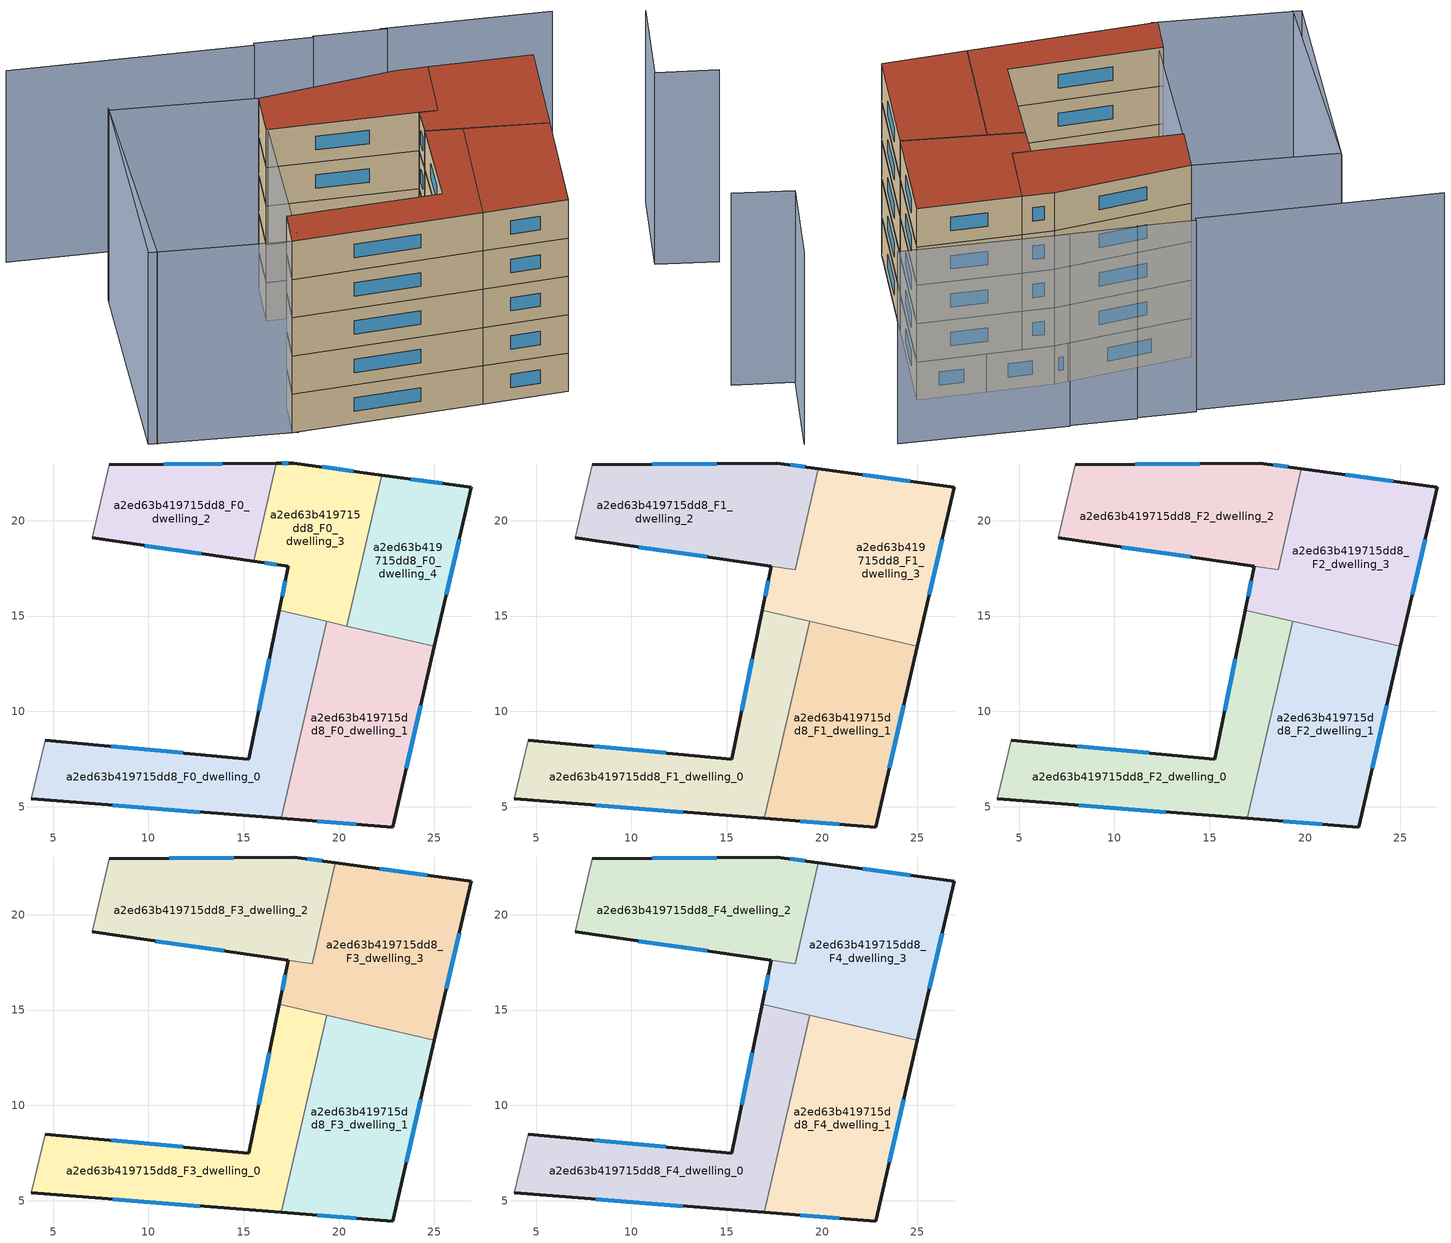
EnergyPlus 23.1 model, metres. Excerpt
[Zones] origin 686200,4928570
a2ed63b419715dd8_F0_dwelling_0
 floor ground (EU_floor_Construction): 19.35,14.71 16.96,4.39 3.86,5.41 4.58,8.49 15.27,7.5 16.85,15.29 z0
 wall outside (EU_wall_Construction): 3.86,5.41 16.96,4.39 / 16.85,15.29 15.27,7.5 4.58,8.49 z0:3
 wall adiabatic (EU_wall_Construction): 4.58,8.49 3.86,5.41 z0:3
 wall to a2ed63b419715dd8_F0_dwelling_1 (EU_wall_Construction): 16.96,4.39 19.35,14.71 z0:3
 wall to a2ed63b419715dd8_F0_dwelling_3 (EU_wall_Construction): 19.35,14.71 16.85,15.29 z0:3
 window (EU_Window_Construction): 8.12,5.07 12.7,4.72 / 11.79,7.82 8.05,8.16 / 16.34,12.76 15.78,10.03 z0.98:2.02
a2ed63b419715dd8_F0_dwelling_1
 floor ground (EU_floor_Construction): 25,13.41 22.81,3.93 16.96,4.39 19.35,14.71 z0
 wall outside (EU_wall_Construction): 16.96,4.39 22.81,3.93 25,13.41 z0:3
 wall to a2ed63b419715dd8_F0_dwelling_4 (EU_wall_Construction): 25,13.41 20.41,14.47 z0:3
 wall to a2ed63b419715dd8_F0_dwelling_3 (EU_wall_Construction): 20.41,14.47 19.35,14.71 z0:3
 window (EU_Window_Construction): 23.52,7.02 24.29,10.33 / 18.86,4.24 20.91,4.08 z0.98:2.02
a2ed63b419715dd8_F0_dwelling_2
 floor ground (EU_floor_Construction): 16.71,23.02 15.52,17.88 7.05,19.09 7.95,22.93 z0
 wall outside (EU_wall_Construction): 7.05,19.09 15.52,17.88 / 16.71,23.02 7.95,22.93 z0:3
 wall to a2ed63b419715dd8_F0_dwelling_3 (EU_wall_Construction): 15.52,17.88 16.71,23.02 z0:3
 wall adiabatic (EU_wall_Construction): 7.95,22.93 7.05,19.09 z0:3
 window (EU_Window_Construction): 9.8,18.7 12.76,18.27 / 13.86,22.99 10.8,22.96 z0.98:2.02
a2ed63b419715dd8_F0_dwelling_3
 floor ground (EU_floor_Construction): 22.24,22.39 20.41,14.47 16.85,15.29 17.33,17.62 15.52,17.88 16.71,23.02 17.63,23.03 z0
 wall outside (EU_wall_Construction): 22.24,22.39 17.63,23.03 16.71,23.02 / 15.52,17.88 17.33,17.62 16.85,15.29 z0:3
 wall to a2ed63b419715dd8_F0_dwelling_4 (EU_wall_Construction): 20.41,14.47 22.24,22.39 z0:3
 window (EU_Window_Construction): 20.74,22.6 19.13,22.82 / 17.17,16.86 17.01,16.05 / 16.11,17.79 16.74,17.7 / 17.33,23.02 17.01,23.02 z0.98:2.02
a2ed63b419715dd8_F0_dwelling_4
 floor ground (EU_floor_Construction): 26.93,21.74 25,13.41 20.41,14.47 22.24,22.39 z0
 wall outside (EU_wall_Construction): 25,13.41 26.93,21.74 22.24,22.39 z0:3
 window (EU_Window_Construction): 25.4,21.95 23.77,22.18 / 25.63,16.12 26.3,19.03 z0.98:2.02
a2ed63b419715dd8_F1_dwelling_0
 floor to a2ed63b419715dd8_F0_dwelling_0 (EU_floor_Construction): 19.35,14.71 16.96,4.39 3.86,5.41 4.58,8.49 15.27,7.5 16.85,15.29 z3
 wall outside (EU_wall_Construction): 3.86,5.41 16.96,4.39 / 16.85,15.29 15.27,7.5 4.58,8.49 z3:6
 wall adiabatic (EU_wall_Construction): 4.58,8.49 3.86,5.41 z3:6
 wall to a2ed63b419715dd8_F1_dwelling_1 (EU_wall_Construction): 16.96,4.39 19.35,14.71 z3:6
 wall to a2ed63b419715dd8_F1_dwelling_3 (EU_wall_Construction): 19.35,14.71 16.85,15.29 z3:6
 window (EU_Window_Construction): 8.12,5.07 12.7,4.72 / 11.79,7.82 8.05,8.16 / 16.34,12.76 15.78,10.03 z3.98:5.02
a2ed63b419715dd8_F1_dwelling_1
 floor to a2ed63b419715dd8_F0_dwelling_1 (EU_floor_Construction): 25,13.41 22.81,3.93 16.96,4.39 19.35,14.71 z3
 wall outside (EU_wall_Construction): 16.96,4.39 22.81,3.93 25,13.41 z3:6
 wall to a2ed63b419715dd8_F1_dwelling_3 (EU_wall_Construction): 25,13.41 19.35,14.71 z3:6
 window (EU_Window_Construction): 23.52,7.02 24.29,10.33 / 18.86,4.24 20.91,4.08 z3.98:5.02
a2ed63b419715dd8_F1_dwelling_2
 floor to a2ed63b419715dd8_F0_dwelling_2 (EU_floor_Construction): 16.71,23.02 15.52,17.88 7.05,19.09 7.95,22.93 z3
 floor to a2ed63b419715dd8_F0_dwelling_3 (EU_floor_Construction): 19.81,22.72 18.58,17.43 15.52,17.88 16.71,23.02 17.63,23.03 z3
 wall outside (EU_wall_Construction): 7.05,19.09 17.32,17.62 / 19.81,22.72 17.63,23.03 7.95,22.93 z3:6
 wall adiabatic (EU_wall_Construction): 7.95,22.93 7.05,19.09 z3:6
 wall to a2ed63b419715dd8_F1_dwelling_3 (EU_wall_Construction): 17.33,17.62 18.58,17.43 / 18.58,17.44 19.81,22.72 z3:6
 window (EU_Window_Construction): 10.39,18.61 13.98,18.1 / 14.48,23 11.1,22.96 / 19.1,22.82 18.34,22.93 z3.98:5.02
a2ed63b419715dd8_F1_dwelling_3
 floor to a2ed63b419715dd8_F0_dwelling_3 (EU_floor_Construction): 22.24,22.39 20.41,14.47 16.85,15.29 17.33,17.62 18.58,17.43 19.81,22.72 z3
 floor to a2ed63b419715dd8_F0_dwelling_4 (EU_floor_Construction): 26.93,21.74 25,13.41 20.41,14.47 22.24,22.39 z3
 wall outside (EU_wall_Construction): 25,13.41 26.93,21.74 19.81,22.72 / 17.33,17.62 16.85,15.29 z3:6
 window (EU_Window_Construction): 24.61,22.06 22.12,22.41 / 25.63,16.12 26.3,19.03 / 17.17,16.86 17.01,16.05 z3.98:5.02
a2ed63b419715dd8_F2_dwelling_0
 floor to a2ed63b419715dd8_F1_dwelling_0 (EU_floor_Construction): 19.35,14.71 16.96,4.39 3.86,5.41 4.58,8.49 15.27,7.5 16.85,15.29 z6
 wall outside (EU_wall_Construction): 3.86,5.41 16.96,4.39 / 16.85,15.29 15.27,7.5 4.58,8.49 z6:9
 wall adiabatic (EU_wall_Construction): 4.58,8.49 3.86,5.41 z6:9
 wall to a2ed63b419715dd8_F2_dwelling_1 (EU_wall_Construction): 16.96,4.39 19.35,14.71 z6:9
 wall to a2ed63b419715dd8_F2_dwelling_3 (EU_wall_Construction): 19.35,14.71 16.85,15.29 z6:9
 window (EU_Window_Construction): 8.12,5.07 12.7,4.72 / 11.79,7.82 8.05,8.16 / 16.34,12.76 15.78,10.03 z6.98:8.02
a2ed63b419715dd8_F2_dwelling_1
 floor to a2ed63b419715dd8_F1_dwelling_1 (EU_floor_Construction): 25,13.41 22.81,3.93 16.96,4.39 19.35,14.71 z6
 wall outside (EU_wall_Construction): 16.96,4.39 22.81,3.93 25,13.41 z6:9
 wall to a2ed63b419715dd8_F2_dwelling_3 (EU_wall_Construction): 25,13.41 19.35,14.71 z6:9
 window (EU_Window_Construction): 23.52,7.02 24.29,10.33 / 18.86,4.24 20.91,4.08 z6.98:8.02
a2ed63b419715dd8_F2_dwelling_2
 floor to a2ed63b419715dd8_F1_dwelling_2 (EU_floor_Construction): 19.81,22.72 18.58,17.43 7.05,19.09 7.95,22.93 17.63,23.03 z6
 wall outside (EU_wall_Construction): 7.05,19.09 17.32,17.62 / 19.81,22.72 17.63,23.03 7.95,22.93 z6:9
 wall adiabatic (EU_wall_Construction): 7.95,22.93 7.05,19.09 z6:9
 wall to a2ed63b419715dd8_F2_dwelling_3 (EU_wall_Construction): 17.33,17.62 18.58,17.43 / 18.58,17.44 19.81,22.72 z6:9
 window (EU_Window_Construction): 10.39,18.61 13.98,18.1 / 14.48,23 11.1,22.96 / 19.1,22.82 18.34,22.93 z6.98:8.02
a2ed63b419715dd8_F2_dwelling_3
 floor to a2ed63b419715dd8_F1_dwelling_3 (EU_floor_Construction): 26.93,21.74 25,13.41 16.85,15.29 17.33,17.62 18.58,17.43 19.81,22.72 z6
 wall outside (EU_wall_Construction): 25,13.41 26.93,21.74 19.81,22.72 / 17.33,17.62 16.85,15.29 z6:9
 window (EU_Window_Construction): 24.61,22.06 22.12,22.41 / 25.63,16.12 26.3,19.03 / 17.17,16.86 17.01,16.05 z6.98:8.02
a2ed63b419715dd8_F3_dwelling_0
 floor to a2ed63b419715dd8_F2_dwelling_0 (EU_floor_Construction): 19.35,14.71 16.96,4.39 3.86,5.41 4.58,8.49 15.27,7.5 16.85,15.29 z9
 wall outside (EU_wall_Construction): 3.86,5.41 16.96,4.39 / 16.85,15.29 15.27,7.5 4.58,8.49 z9:12
 wall adiabatic (EU_wall_Construction): 4.58,8.49 3.86,5.41 z9:12
 wall to a2ed63b419715dd8_F3_dwelling_1 (EU_wall_Construction): 16.96,4.39 19.35,14.71 z9:12
 wall to a2ed63b419715dd8_F3_dwelling_3 (EU_wall_Construction): 19.35,14.71 16.85,15.29 z9:12
 window (EU_Window_Construction): 8.12,5.07 12.7,4.72 / 11.79,7.82 8.05,8.16 / 16.34,12.76 15.78,10.03 z9.98:11.02
a2ed63b419715dd8_F3_dwelling_1
 floor to a2ed63b419715dd8_F2_dwelling_1 (EU_floor_Construction): 25,13.41 22.81,3.93 16.96,4.39 19.35,14.71 z9
 wall outside (EU_wall_Construction): 16.96,4.39 22.81,3.93 25,13.41 z9:12
 wall to a2ed63b419715dd8_F3_dwelling_3 (EU_wall_Construction): 25,13.41 19.35,14.71 z9:12
 window (EU_Window_Construction): 23.52,7.02 24.29,10.33 / 18.86,4.24 20.91,4.08 z9.98:11.02
a2ed63b419715dd8_F3_dwelling_2
 floor to a2ed63b419715dd8_F2_dwelling_2 (EU_floor_Construction): 19.81,22.72 18.58,17.43 7.05,19.09 7.95,22.93 17.63,23.03 z9
 wall outside (EU_wall_Construction): 7.05,19.09 17.32,17.62 / 19.81,22.72 17.63,23.03 7.95,22.93 z9:12
 wall adiabatic (EU_wall_Construction): 7.95,22.93 7.05,19.09 z9:12
 wall to a2ed63b419715dd8_F3_dwelling_3 (EU_wall_Construction): 17.33,17.62 18.58,17.43 / 18.58,17.44 19.81,22.72 z9:12
 window (EU_Window_Construction): 10.39,18.61 13.98,18.1 / 14.48,23 11.1,22.96 / 19.1,22.82 18.34,22.93 z9.98:11.02
a2ed63b419715dd8_F3_dwelling_3
 floor to a2ed63b419715dd8_F2_dwelling_3 (EU_floor_Construction): 26.93,21.74 25,13.41 16.85,15.29 17.33,17.62 18.58,17.43 19.81,22.72 z9
 wall outside (EU_wall_Construction): 25,13.41 26.93,21.74 19.81,22.72 / 17.33,17.62 16.85,15.29 z9:12
 window (EU_Window_Construction): 24.61,22.06 22.12,22.41 / 25.63,16.12 26.3,19.03 / 17.17,16.86 17.01,16.05 z9.98:11.02
a2ed63b419715dd8_F4_dwelling_0
 floor to a2ed63b419715dd8_F3_dwelling_0 (EU_floor_Construction): 19.35,14.71 16.96,4.39 3.86,5.41 4.58,8.49 15.27,7.5 16.85,15.29 z12
 wall outside (EU_wall_Construction): 3.86,5.41 16.96,4.39 / 16.85,15.29 15.27,7.5 4.58,8.49 z12:15
 wall adiabatic (EU_wall_Construction): 4.58,8.49 3.86,5.41 z12:15
 wall to a2ed63b419715dd8_F4_dwelling_1 (EU_wall_Construction): 16.96,4.39 19.35,14.71 z12:15
 wall to a2ed63b419715dd8_F4_dwelling_3 (EU_wall_Construction): 19.35,14.71 16.85,15.29 z12:15
 window (EU_Window_Construction): 8.12,5.07 12.7,4.72 / 11.79,7.82 8.05,8.16 / 16.34,12.76 15.78,10.03 z12.98:14.02
 roof outside (EU_roof_Construction): 16.96,4.39 19.35,14.71 16.85,15.29 15.27,7.5 4.58,8.49 3.86,5.41 z15
a2ed63b419715dd8_F4_dwelling_1
 floor to a2ed63b419715dd8_F3_dwelling_1 (EU_floor_Construction): 25,13.41 22.81,3.93 16.96,4.39 19.35,14.71 z12
 wall outside (EU_wall_Construction): 16.96,4.39 22.81,3.93 25,13.41 z12:15
 wall to a2ed63b419715dd8_F4_dwelling_3 (EU_wall_Construction): 25,13.41 19.35,14.71 z12:15
 window (EU_Window_Construction): 23.52,7.02 24.29,10.33 / 18.86,4.24 20.91,4.08 z12.98:14.02
 roof outside (EU_roof_Construction): 22.81,3.93 25,13.41 19.35,14.71 16.96,4.39 z15
a2ed63b419715dd8_F4_dwelling_2
 floor to a2ed63b419715dd8_F3_dwelling_2 (EU_floor_Construction): 19.81,22.72 18.58,17.43 7.05,19.09 7.95,22.93 17.63,23.03 z12
 wall outside (EU_wall_Construction): 7.05,19.09 17.32,17.62 / 19.81,22.72 17.63,23.03 7.95,22.93 z12:15
 wall adiabatic (EU_wall_Construction): 7.95,22.93 7.05,19.09 z12:15
 wall to a2ed63b419715dd8_F4_dwelling_3 (EU_wall_Construction): 17.33,17.62 18.58,17.43 / 18.58,17.44 19.81,22.72 z12:15
 window (EU_Window_Construction): 10.39,18.61 13.98,18.1 / 14.48,23 11.1,22.96 / 19.1,22.82 18.34,22.93 z12.98:14.02
 roof outside (EU_roof_Construction): 18.58,17.43 19.81,22.72 17.63,23.03 7.95,22.93 7.05,19.09 z15
a2ed63b419715dd8_F4_dwelling_3
 floor to a2ed63b419715dd8_F3_dwelling_3 (EU_floor_Construction): 26.93,21.74 25,13.41 16.85,15.29 17.33,17.62 18.58,17.43 19.81,22.72 z12
 wall outside (EU_wall_Construction): 25,13.41 26.93,21.74 19.81,22.72 / 17.33,17.62 16.85,15.29 z12:15
 window (EU_Window_Construction): 24.61,22.06 22.12,22.41 / 25.63,16.12 26.3,19.03 / 17.17,16.86 17.01,16.05 z12.98:14.02
 roof outside (EU_roof_Construction): 25,13.41 26.93,21.74 19.81,22.72 18.58,17.43 17.33,17.62 16.85,15.29 z15
shading: 37.82,15.69 33.7,16.86 / 33.7,16.86 35.82,24.33 / -1.87,25.21 -5.07,7.15 / 18.94,28.15 13.97,28.94 / 13.98,28.87 10.01,29.53 / 29.96,26.38 18.51,28.28 / 9.96,29.24 -6.59,31.99 / -1.91,25 7.95,22.94 / 7.95,22.94 4.27,5.32 / 4.27,5.32 -5.59,7.38 / -5.59,7.38 -1.91,25 z0:15
[Building]
EU S2 Campaign: North Axis=0; Terrain=City; Solar Distribution=FullExterior
[Site:Location]
Bologna: Latitude=44.5; Longitude=11.25; Time Zone=1; Elevation=37
[SizingPeriod:WeatherFileDays]
AnnualSizingPeriod: Begin Month=1; Begin Day of Month=1; End Month=12; End Day of Month=31; Day of Week for Start Day=Monday; Use Weather File Daylight Saving Period=No; Use Weather File Rain and Snow Indicators=No
[MATERIAL]
EU_InternalMass_Material: Roughness=MediumRough; Thickness=0.1; Conductivity=1; Density=1800; Specific Heat=900; Thermal Absorptance=0.9; Solar Absorptance=0.7; Visible Absorptance=0.7
[MATERIAL:NOMASS] Roughness=MediumRough; Thermal Absorptance=0.9; Solar Absorptance=0.7; Visible Absorptance=0.7
Name | Thermal Resistance
EU_wall_NoMass | 0.905828
EU_roof_NoMass | 0.37593
EU_floor_NoMass | 0.67114
[WINDOWMATERIAL:SIMPLEGLAZINGSYSTEM]
EU_Window_SimpleGlazing: UFactor=4.52486; Solar Heat Gain Coefficient=0.85; Visible Transmittance=0.85
[CONSTRUCTION]
EU_wall_Construction: EU_wall_NoMass
EU_roof_Construction: EU_roof_NoMass
EU_floor_Construction: EU_floor_NoMass
EU_Window_Construction: EU_Window_SimpleGlazing
EU_InternalMass_Construction: EU_InternalMass_Material
[ZONE] Type=1; Multiplier=1; Ceiling Height=autocalculate; Floor Area=autocalculate; Part of Total Floor Area=Yes
Name | Volume
a2ed63b419715dd8_F0_dwelling_0; a2ed63b419715dd8_F1_dwelling_0; a2ed63b419715dd8_F2_dwelling_0; a2ed63b419715dd8_F3_dwelling_0; a2ed63b419715dd8_F4_dwelling_0 | 176.773
a2ed63b419715dd8_F0_dwelling_1; a2ed63b419715dd8_F1_dwelling_1; a2ed63b419715dd8_F2_dwelling_1; a2ed63b419715dd8_F3_dwelling_1; a2ed63b419715dd8_F4_dwelling_1 | 176.769
a2ed63b419715dd8_F0_dwelling_2 | 117.861
a2ed63b419715dd8_F1_dwelling_2; a2ed63b419715dd8_F2_dwelling_2; a2ed63b419715dd8_F3_dwelling_2; a2ed63b419715dd8_F4_dwelling_2 | 167.833
a2ed63b419715dd8_F0_dwelling_3 | 117.869
a2ed63b419715dd8_F1_dwelling_3; a2ed63b419715dd8_F2_dwelling_3; a2ed63b419715dd8_F3_dwelling_3; a2ed63b419715dd8_F4_dwelling_3 | 185.754
a2ed63b419715dd8_F0_dwelling_4 | 117.848
[INTERNALMASS] Construction=EU_InternalMass_Construction
Name | Zone or ZoneList | Surface Area
a2ed63b419715dd8_F0_dwelling_0_EU_InternalMass | a2ed63b419715dd8_F0_dwelling_0 | 58.9247
a2ed63b419715dd8_F0_dwelling_1_EU_InternalMass | a2ed63b419715dd8_F0_dwelling_1 | 58.9228
a2ed63b419715dd8_F0_dwelling_2_EU_InternalMass | a2ed63b419715dd8_F0_dwelling_2 | 39.2872
a2ed63b419715dd8_F0_dwelling_3_EU_InternalMass | a2ed63b419715dd8_F0_dwelling_3 | 39.2894
a2ed63b419715dd8_F0_dwelling_4_EU_InternalMass | a2ed63b419715dd8_F0_dwelling_4 | 39.2824
a2ed63b419715dd8_F1_dwelling_0_EU_InternalMass | a2ed63b419715dd8_F1_dwelling_0 | 58.9247
a2ed63b419715dd8_F1_dwelling_1_EU_InternalMass | a2ed63b419715dd8_F1_dwelling_1 | 58.9228
a2ed63b419715dd8_F1_dwelling_2_EU_InternalMass | a2ed63b419715dd8_F1_dwelling_2 | 55.9428
a2ed63b419715dd8_F1_dwelling_3_EU_InternalMass | a2ed63b419715dd8_F1_dwelling_3 | 61.9161
a2ed63b419715dd8_F2_dwelling_0_EU_InternalMass | a2ed63b419715dd8_F2_dwelling_0 | 58.9247
a2ed63b419715dd8_F2_dwelling_1_EU_InternalMass | a2ed63b419715dd8_F2_dwelling_1 | 58.9228
a2ed63b419715dd8_F2_dwelling_2_EU_InternalMass | a2ed63b419715dd8_F2_dwelling_2 | 55.9428
a2ed63b419715dd8_F2_dwelling_3_EU_InternalMass | a2ed63b419715dd8_F2_dwelling_3 | 61.9161
a2ed63b419715dd8_F3_dwelling_0_EU_InternalMass | a2ed63b419715dd8_F3_dwelling_0 | 58.9247
a2ed63b419715dd8_F3_dwelling_1_EU_InternalMass | a2ed63b419715dd8_F3_dwelling_1 | 58.9228
a2ed63b419715dd8_F3_dwelling_2_EU_InternalMass | a2ed63b419715dd8_F3_dwelling_2 | 55.9428
a2ed63b419715dd8_F3_dwelling_3_EU_InternalMass | a2ed63b419715dd8_F3_dwelling_3 | 61.9161
a2ed63b419715dd8_F4_dwelling_0_EU_InternalMass | a2ed63b419715dd8_F4_dwelling_0 | 58.9247
a2ed63b419715dd8_F4_dwelling_1_EU_InternalMass | a2ed63b419715dd8_F4_dwelling_1 | 58.9228
a2ed63b419715dd8_F4_dwelling_2_EU_InternalMass | a2ed63b419715dd8_F4_dwelling_2 | 55.9428
a2ed63b419715dd8_F4_dwelling_3_EU_InternalMass | a2ed63b419715dd8_F4_dwelling_3 | 61.9161
[OTHEREQUIPMENT] Fuel Type=Electricity; Design Level Calculation Method=Watts/Area; Power per Zone Floor Area=1; Fraction Latent=0; Fraction Radiant=0; Fraction Lost=0; Carbon Dioxide Generation Rate=0; EndUse Subcategory=EU_Step8_InternalGains
Name | Zone or ZoneList or Space or SpaceList | Schedule
EU_Step8_InternalGain_a2ed63b419715dd8_F0_dwelling_0_f000 | a2ed63b419715dd8_F0_dwelling_0 | EU_Step8_GainSchedule_a2ed63b419715dd8_F0_dwelling_0_f000
EU_Step8_InternalGain_a2ed63b419715dd8_F0_dwelling_1_f000 | a2ed63b419715dd8_F0_dwelling_1 | EU_Step8_GainSchedule_a2ed63b419715dd8_F0_dwelling_1_f000
EU_Step8_InternalGain_a2ed63b419715dd8_F0_dwelling_2_f000 | a2ed63b419715dd8_F0_dwelling_2 | EU_Step8_GainSchedule_a2ed63b419715dd8_F0_dwelling_2_f000
EU_Step8_InternalGain_a2ed63b419715dd8_F0_dwelling_3_f000 | a2ed63b419715dd8_F0_dwelling_3 | EU_Step8_GainSchedule_a2ed63b419715dd8_F0_dwelling_3_f000
EU_Step8_InternalGain_a2ed63b419715dd8_F0_dwelling_4_f000 | a2ed63b419715dd8_F0_dwelling_4 | EU_Step8_GainSchedule_a2ed63b419715dd8_F0_dwelling_4_f000
EU_Step8_InternalGain_a2ed63b419715dd8_F1_dwelling_0_f000 | a2ed63b419715dd8_F1_dwelling_0 | EU_Step8_GainSchedule_a2ed63b419715dd8_F1_dwelling_0_f000
EU_Step8_InternalGain_a2ed63b419715dd8_F1_dwelling_1_f000 | a2ed63b419715dd8_F1_dwelling_1 | EU_Step8_GainSchedule_a2ed63b419715dd8_F1_dwelling_1_f000
EU_Step8_InternalGain_a2ed63b419715dd8_F1_dwelling_2_f000 | a2ed63b419715dd8_F1_dwelling_2 | EU_Step8_GainSchedule_a2ed63b419715dd8_F1_dwelling_2_f000
EU_Step8_InternalGain_a2ed63b419715dd8_F1_dwelling_3_f000 | a2ed63b419715dd8_F1_dwelling_3 | EU_Step8_GainSchedule_a2ed63b419715dd8_F1_dwelling_3_f000
EU_Step8_InternalGain_a2ed63b419715dd8_F2_dwelling_0_f000 | a2ed63b419715dd8_F2_dwelling_0 | EU_Step8_GainSchedule_a2ed63b419715dd8_F2_dwelling_0_f000
EU_Step8_InternalGain_a2ed63b419715dd8_F2_dwelling_1_f000 | a2ed63b419715dd8_F2_dwelling_1 | EU_Step8_GainSchedule_a2ed63b419715dd8_F2_dwelling_1_f000
EU_Step8_InternalGain_a2ed63b419715dd8_F2_dwelling_2_f000 | a2ed63b419715dd8_F2_dwelling_2 | EU_Step8_GainSchedule_a2ed63b419715dd8_F2_dwelling_2_f000
EU_Step8_InternalGain_a2ed63b419715dd8_F2_dwelling_3_f000 | a2ed63b419715dd8_F2_dwelling_3 | EU_Step8_GainSchedule_a2ed63b419715dd8_F2_dwelling_3_f000
EU_Step8_InternalGain_a2ed63b419715dd8_F3_dwelling_0_f000 | a2ed63b419715dd8_F3_dwelling_0 | EU_Step8_GainSchedule_a2ed63b419715dd8_F3_dwelling_0_f000
EU_Step8_InternalGain_a2ed63b419715dd8_F3_dwelling_1_f000 | a2ed63b419715dd8_F3_dwelling_1 | EU_Step8_GainSchedule_a2ed63b419715dd8_F3_dwelling_1_f000
EU_Step8_InternalGain_a2ed63b419715dd8_F3_dwelling_2_f000 | a2ed63b419715dd8_F3_dwelling_2 | EU_Step8_GainSchedule_a2ed63b419715dd8_F3_dwelling_2_f000
EU_Step8_InternalGain_a2ed63b419715dd8_F3_dwelling_3_f000 | a2ed63b419715dd8_F3_dwelling_3 | EU_Step8_GainSchedule_a2ed63b419715dd8_F3_dwelling_3_f000
EU_Step8_InternalGain_a2ed63b419715dd8_F4_dwelling_0_f000 | a2ed63b419715dd8_F4_dwelling_0 | EU_Step8_GainSchedule_a2ed63b419715dd8_F4_dwelling_0_f000
EU_Step8_InternalGain_a2ed63b419715dd8_F4_dwelling_1_f000 | a2ed63b419715dd8_F4_dwelling_1 | EU_Step8_GainSchedule_a2ed63b419715dd8_F4_dwelling_1_f000
EU_Step8_InternalGain_a2ed63b419715dd8_F4_dwelling_2_f000 | a2ed63b419715dd8_F4_dwelling_2 | EU_Step8_GainSchedule_a2ed63b419715dd8_F4_dwelling_2_f000
EU_Step8_InternalGain_a2ed63b419715dd8_F4_dwelling_3_f000 | a2ed63b419715dd8_F4_dwelling_3 | EU_Step8_GainSchedule_a2ed63b419715dd8_F4_dwelling_3_f000
[ZONEVENTILATION:DESIGNFLOWRATE] Schedule=EU_AlwaysOn; Design Flow Rate Calculation Method=AirChanges/Hour; Air Changes per Hour=0.73129; Ventilation Type=Natural; Fan Pressure Rise=0; Fan Total Efficiency=1; Constant Term Coefficient=1; Temperature Term Coefficient=0; Velocity Term Coefficient=0; Velocity Squared Term Coefficient=0; Minimum Indoor Temperature=-100; Maximum Indoor Temperature=100; Delta Temperature=-100; Minimum Outdoor Temperature=-100; Maximum Outdoor Temperature=100; Maximum Wind Speed=40
Name | Zone or ZoneList or Space or SpaceList
EU_ConstantAir_a2ed63b419715dd8_F0_dwelling_0 | a2ed63b419715dd8_F0_dwelling_0
EU_ConstantAir_a2ed63b419715dd8_F0_dwelling_1 | a2ed63b419715dd8_F0_dwelling_1
EU_ConstantAir_a2ed63b419715dd8_F0_dwelling_2 | a2ed63b419715dd8_F0_dwelling_2
EU_ConstantAir_a2ed63b419715dd8_F0_dwelling_3 | a2ed63b419715dd8_F0_dwelling_3
EU_ConstantAir_a2ed63b419715dd8_F0_dwelling_4 | a2ed63b419715dd8_F0_dwelling_4
EU_ConstantAir_a2ed63b419715dd8_F1_dwelling_0 | a2ed63b419715dd8_F1_dwelling_0
EU_ConstantAir_a2ed63b419715dd8_F1_dwelling_1 | a2ed63b419715dd8_F1_dwelling_1
EU_ConstantAir_a2ed63b419715dd8_F1_dwelling_2 | a2ed63b419715dd8_F1_dwelling_2
EU_ConstantAir_a2ed63b419715dd8_F1_dwelling_3 | a2ed63b419715dd8_F1_dwelling_3
EU_ConstantAir_a2ed63b419715dd8_F2_dwelling_0 | a2ed63b419715dd8_F2_dwelling_0
EU_ConstantAir_a2ed63b419715dd8_F2_dwelling_1 | a2ed63b419715dd8_F2_dwelling_1
EU_ConstantAir_a2ed63b419715dd8_F2_dwelling_2 | a2ed63b419715dd8_F2_dwelling_2
EU_ConstantAir_a2ed63b419715dd8_F2_dwelling_3 | a2ed63b419715dd8_F2_dwelling_3
EU_ConstantAir_a2ed63b419715dd8_F3_dwelling_0 | a2ed63b419715dd8_F3_dwelling_0
EU_ConstantAir_a2ed63b419715dd8_F3_dwelling_1 | a2ed63b419715dd8_F3_dwelling_1
EU_ConstantAir_a2ed63b419715dd8_F3_dwelling_2 | a2ed63b419715dd8_F3_dwelling_2
EU_ConstantAir_a2ed63b419715dd8_F3_dwelling_3 | a2ed63b419715dd8_F3_dwelling_3
EU_ConstantAir_a2ed63b419715dd8_F4_dwelling_0 | a2ed63b419715dd8_F4_dwelling_0
EU_ConstantAir_a2ed63b419715dd8_F4_dwelling_1 | a2ed63b419715dd8_F4_dwelling_1
EU_ConstantAir_a2ed63b419715dd8_F4_dwelling_2 | a2ed63b419715dd8_F4_dwelling_2
EU_ConstantAir_a2ed63b419715dd8_F4_dwelling_3 | a2ed63b419715dd8_F4_dwelling_3
[HVACTEMPLATE:THERMOSTAT] Constant Heating Setpoint=20; Constant Cooling Setpoint=50
EU_HeatOnly_a2ed63b419715dd8_F0_dwelling_0; EU_HeatOnly_a2ed63b419715dd8_F0_dwelling_1; EU_HeatOnly_a2ed63b419715dd8_F0_dwelling_2; EU_HeatOnly_a2ed63b419715dd8_F0_dwelling_3; EU_HeatOnly_a2ed63b419715dd8_F0_dwelling_4; EU_HeatOnly_a2ed63b419715dd8_F1_dwelling_0; EU_HeatOnly_a2ed63b419715dd8_F1_dwelling_1; EU_HeatOnly_a2ed63b419715dd8_F1_dwelling_2; EU_HeatOnly_a2ed63b419715dd8_F1_dwelling_3; EU_HeatOnly_a2ed63b419715dd8_F2_dwelling_0; EU_HeatOnly_a2ed63b419715dd8_F2_dwelling_1; EU_HeatOnly_a2ed63b419715dd8_F2_dwelling_2; EU_HeatOnly_a2ed63b419715dd8_F2_dwelling_3; EU_HeatOnly_a2ed63b419715dd8_F3_dwelling_0; EU_HeatOnly_a2ed63b419715dd8_F3_dwelling_1; EU_HeatOnly_a2ed63b419715dd8_F3_dwelling_2; EU_HeatOnly_a2ed63b419715dd8_F3_dwelling_3; EU_HeatOnly_a2ed63b419715dd8_F4_dwelling_0; EU_HeatOnly_a2ed63b419715dd8_F4_dwelling_1; EU_HeatOnly_a2ed63b419715dd8_F4_dwelling_2; EU_HeatOnly_a2ed63b419715dd8_F4_dwelling_3
[HVACTEMPLATE:ZONE:IDEALLOADSAIRSYSTEM] System Availability Schedule=EU_AlwaysOn; Maximum Heating Supply Air Temperature=50; Minimum Cooling Supply Air Temperature=13; Maximum Heating Supply Air Humidity Ratio=0.0156; Minimum Cooling Supply Air Humidity Ratio=0.0077; Heating Limit=NoLimit; Cooling Limit=NoLimit; Heating Availability Schedule=EU_AlwaysOn; Cooling Availability Schedule=EU_CoolingOff; Dehumidification Control Type=ConstantSensibleHeatRatio; Cooling Sensible Heat Ratio=0.7; Dehumidification Setpoint=60; Humidification Control Type=None; Humidification Setpoint=30; Outdoor Air Method=None; Outdoor Air Flow Rate per Person=0.00944; Outdoor Air Flow Rate per Zone Floor Area=0; Outdoor Air Flow Rate per Zone=0; Demand Controlled Ventilation Type=None; Outdoor Air Economizer Type=NoEconomizer; Heat Recovery Type=None; Sensible Heat Recovery Effectiveness=0.7; Latent Heat Recovery Effectiveness=0.65
Name | Template Thermostat
a2ed63b419715dd8_F0_dwelling_0 | EU_HeatOnly_a2ed63b419715dd8_F0_dwelling_0
a2ed63b419715dd8_F0_dwelling_1 | EU_HeatOnly_a2ed63b419715dd8_F0_dwelling_1
a2ed63b419715dd8_F0_dwelling_2 | EU_HeatOnly_a2ed63b419715dd8_F0_dwelling_2
a2ed63b419715dd8_F0_dwelling_3 | EU_HeatOnly_a2ed63b419715dd8_F0_dwelling_3
a2ed63b419715dd8_F0_dwelling_4 | EU_HeatOnly_a2ed63b419715dd8_F0_dwelling_4
a2ed63b419715dd8_F1_dwelling_0 | EU_HeatOnly_a2ed63b419715dd8_F1_dwelling_0
a2ed63b419715dd8_F1_dwelling_1 | EU_HeatOnly_a2ed63b419715dd8_F1_dwelling_1
a2ed63b419715dd8_F1_dwelling_2 | EU_HeatOnly_a2ed63b419715dd8_F1_dwelling_2
a2ed63b419715dd8_F1_dwelling_3 | EU_HeatOnly_a2ed63b419715dd8_F1_dwelling_3
a2ed63b419715dd8_F2_dwelling_0 | EU_HeatOnly_a2ed63b419715dd8_F2_dwelling_0
a2ed63b419715dd8_F2_dwelling_1 | EU_HeatOnly_a2ed63b419715dd8_F2_dwelling_1
a2ed63b419715dd8_F2_dwelling_2 | EU_HeatOnly_a2ed63b419715dd8_F2_dwelling_2
a2ed63b419715dd8_F2_dwelling_3 | EU_HeatOnly_a2ed63b419715dd8_F2_dwelling_3
a2ed63b419715dd8_F3_dwelling_0 | EU_HeatOnly_a2ed63b419715dd8_F3_dwelling_0
a2ed63b419715dd8_F3_dwelling_1 | EU_HeatOnly_a2ed63b419715dd8_F3_dwelling_1
a2ed63b419715dd8_F3_dwelling_2 | EU_HeatOnly_a2ed63b419715dd8_F3_dwelling_2
a2ed63b419715dd8_F3_dwelling_3 | EU_HeatOnly_a2ed63b419715dd8_F3_dwelling_3
a2ed63b419715dd8_F4_dwelling_0 | EU_HeatOnly_a2ed63b419715dd8_F4_dwelling_0
a2ed63b419715dd8_F4_dwelling_1 | EU_HeatOnly_a2ed63b419715dd8_F4_dwelling_1
a2ed63b419715dd8_F4_dwelling_2 | EU_HeatOnly_a2ed63b419715dd8_F4_dwelling_2
a2ed63b419715dd8_F4_dwelling_3 | EU_HeatOnly_a2ed63b419715dd8_F4_dwelling_3
[SIZING:ZONE] Zone Cooling Design Supply Air Temperature Input Method=SupplyAirTemperature; Zone Cooling Design Supply Air Temperature=13; Zone Heating Design Supply Air Temperature Input Method=SupplyAirTemperature; Zone Heating Design Supply Air Temperature=50; Zone Cooling Design Supply Air Humidity Ratio=0.008; Zone Heating Design Supply Air Humidity Ratio=0.008; Cooling Design Air Flow Method=DesignDay; Cooling Design Air Flow Rate=0; Cooling Minimum Air Flow per Zone Floor Area=0.000762; Cooling Minimum Air Flow=0; Cooling Minimum Air Flow Fraction=0.2; Heating Design Air Flow Method=DesignDay; Heating Design Air Flow Rate=0; Heating Maximum Air Flow per Zone Floor Area=0.002032; Heating Maximum Air Flow=0.141576; Heating Maximum Air Flow Fraction=0.3; Account for Dedicated Outdoor Air System=No; Dedicated Outdoor Air System Control Strategy=NeutralSupplyAir; Dedicated Outdoor Air Low Setpoint Temperature for Design=autosize; Dedicated Outdoor Air High Setpoint Temperature for Design=autosize; Zone Load Sizing Method=Sensible Load Only No Latent Load; Zone Latent Cooling Design Supply Air Humidity Ratio Input Method=HumidityRatioDifference; Zone Cooling Design Supply Air Humidity Ratio Difference=0.005; Zone Latent Heating Design Supply Air Humidity Ratio Input Method=HumidityRatioDifference; Zone Humidification Design Supply Air Humidity Ratio Difference=0.005
a2ed63b419715dd8_F0_dwelling_0; a2ed63b419715dd8_F0_dwelling_1; a2ed63b419715dd8_F0_dwelling_2; a2ed63b419715dd8_F0_dwelling_3; a2ed63b419715dd8_F0_dwelling_4; a2ed63b419715dd8_F1_dwelling_0; a2ed63b419715dd8_F1_dwelling_1; a2ed63b419715dd8_F1_dwelling_2; a2ed63b419715dd8_F1_dwelling_3; a2ed63b419715dd8_F2_dwelling_0; a2ed63b419715dd8_F2_dwelling_1; a2ed63b419715dd8_F2_dwelling_2; a2ed63b419715dd8_F2_dwelling_3; a2ed63b419715dd8_F3_dwelling_0; a2ed63b419715dd8_F3_dwelling_1; a2ed63b419715dd8_F3_dwelling_2; a2ed63b419715dd8_F3_dwelling_3; a2ed63b419715dd8_F4_dwelling_0; a2ed63b419715dd8_F4_dwelling_1; a2ed63b419715dd8_F4_dwelling_2; a2ed63b419715dd8_F4_dwelling_3
[SCHEDULE:CONSTANT]
Name | Hourly Value
EU_AlwaysOn | 1
EU_CoolingOff | 0
[SCHEDULE:FILE] Column Number=1; Rows to Skip at Top=0; Number of Hours of Data=8760; Column Separator=Comma; Interpolate to Timestep=No; Minutes per Item=60; Adjust Schedule for Daylight Savings=Yes
Name | File
EU_Step8_GainSchedule_a2ed63b419715dd8_F0_dwelling_0_f000 | ../../schedules/a2ed63b419715dd8/a2ed63b419715dd8_F0_dwelling_0_f000_gain.csv
EU_Step8_GainSchedule_a2ed63b419715dd8_F0_dwelling_1_f000 | ../../schedules/a2ed63b419715dd8/a2ed63b419715dd8_F0_dwelling_1_f000_gain.csv
EU_Step8_GainSchedule_a2ed63b419715dd8_F0_dwelling_2_f000 | ../../schedules/a2ed63b419715dd8/a2ed63b419715dd8_F0_dwelling_2_f000_gain.csv
EU_Step8_GainSchedule_a2ed63b419715dd8_F0_dwelling_3_f000 | ../../schedules/a2ed63b419715dd8/a2ed63b419715dd8_F0_dwelling_3_f000_gain.csv
EU_Step8_GainSchedule_a2ed63b419715dd8_F0_dwelling_4_f000 | ../../schedules/a2ed63b419715dd8/a2ed63b419715dd8_F0_dwelling_4_f000_gain.csv
EU_Step8_GainSchedule_a2ed63b419715dd8_F1_dwelling_0_f000 | ../../schedules/a2ed63b419715dd8/a2ed63b419715dd8_F1_dwelling_0_f000_gain.csv
EU_Step8_GainSchedule_a2ed63b419715dd8_F1_dwelling_1_f000 | ../../schedules/a2ed63b419715dd8/a2ed63b419715dd8_F1_dwelling_1_f000_gain.csv
EU_Step8_GainSchedule_a2ed63b419715dd8_F1_dwelling_2_f000 | ../../schedules/a2ed63b419715dd8/a2ed63b419715dd8_F1_dwelling_2_f000_gain.csv
EU_Step8_GainSchedule_a2ed63b419715dd8_F1_dwelling_3_f000 | ../../schedules/a2ed63b419715dd8/a2ed63b419715dd8_F1_dwelling_3_f000_gain.csv
EU_Step8_GainSchedule_a2ed63b419715dd8_F2_dwelling_0_f000 | ../../schedules/a2ed63b419715dd8/a2ed63b419715dd8_F2_dwelling_0_f000_gain.csv
EU_Step8_GainSchedule_a2ed63b419715dd8_F2_dwelling_1_f000 | ../../schedules/a2ed63b419715dd8/a2ed63b419715dd8_F2_dwelling_1_f000_gain.csv
EU_Step8_GainSchedule_a2ed63b419715dd8_F2_dwelling_2_f000 | ../../schedules/a2ed63b419715dd8/a2ed63b419715dd8_F2_dwelling_2_f000_gain.csv
EU_Step8_GainSchedule_a2ed63b419715dd8_F2_dwelling_3_f000 | ../../schedules/a2ed63b419715dd8/a2ed63b419715dd8_F2_dwelling_3_f000_gain.csv
EU_Step8_GainSchedule_a2ed63b419715dd8_F3_dwelling_0_f000 | ../../schedules/a2ed63b419715dd8/a2ed63b419715dd8_F3_dwelling_0_f000_gain.csv
EU_Step8_GainSchedule_a2ed63b419715dd8_F3_dwelling_1_f000 | ../../schedules/a2ed63b419715dd8/a2ed63b419715dd8_F3_dwelling_1_f000_gain.csv
EU_Step8_GainSchedule_a2ed63b419715dd8_F3_dwelling_2_f000 | ../../schedules/a2ed63b419715dd8/a2ed63b419715dd8_F3_dwelling_2_f000_gain.csv
EU_Step8_GainSchedule_a2ed63b419715dd8_F3_dwelling_3_f000 | ../../schedules/a2ed63b419715dd8/a2ed63b419715dd8_F3_dwelling_3_f000_gain.csv
EU_Step8_GainSchedule_a2ed63b419715dd8_F4_dwelling_0_f000 | ../../schedules/a2ed63b419715dd8/a2ed63b419715dd8_F4_dwelling_0_f000_gain.csv
EU_Step8_GainSchedule_a2ed63b419715dd8_F4_dwelling_1_f000 | ../../schedules/a2ed63b419715dd8/a2ed63b419715dd8_F4_dwelling_1_f000_gain.csv
EU_Step8_GainSchedule_a2ed63b419715dd8_F4_dwelling_2_f000 | ../../schedules/a2ed63b419715dd8/a2ed63b419715dd8_F4_dwelling_2_f000_gain.csv
EU_Step8_GainSchedule_a2ed63b419715dd8_F4_dwelling_3_f000 | ../../schedules/a2ed63b419715dd8/a2ed63b419715dd8_F4_dwelling_3_f000_gain.csv
